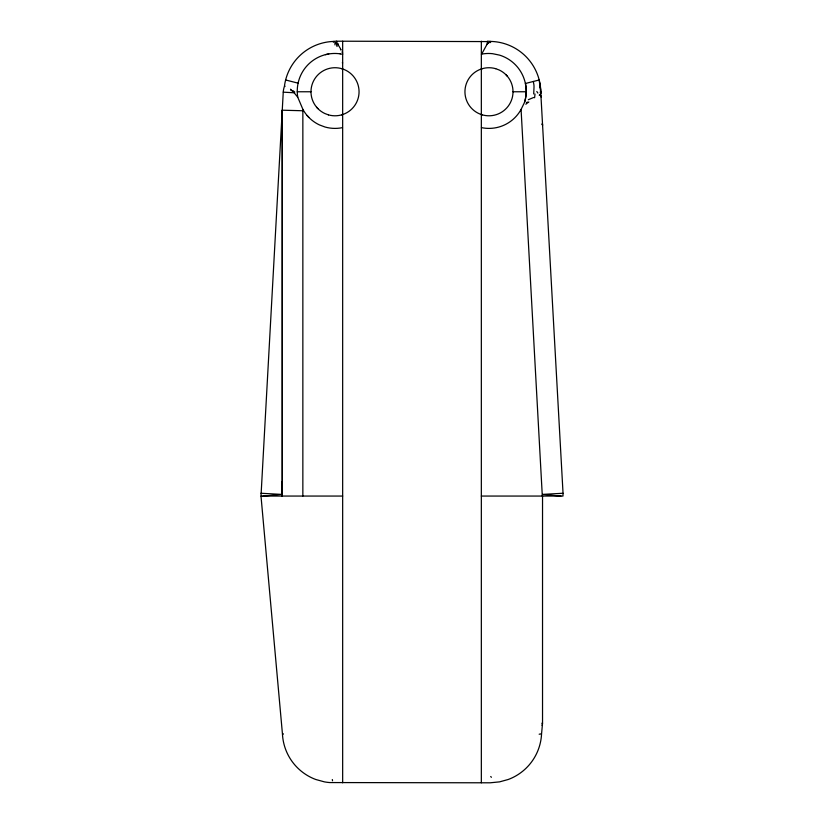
<?xml version="1.0" encoding="UTF-8"?>
<svg xmlns="http://www.w3.org/2000/svg" width="824" height="824" viewBox="0 0 824 824"><rect width="100%" height="100%" fill="white"/><g stroke="black" fill="none" stroke-linecap="round" stroke-linejoin="round"><path stroke-width="1.24" d="M282.251 110.179L282.251 496.058L282.251 110.2L302.851 110.756L302.851 496.058M487.386 41.581L336.614 41.2A20.652 20.652 0 0 0 333.452 41.447M261.641 496.182L261.012 496.244L282.447 733.988A51.242 51.242 0 0 0 315.747 779.483L324.409 781.863A51.201 51.201 0 0 0 329.899 782.563L490.177 782.8L499.591 781.863L508.253 779.483A51.222 51.222 0 0 0 541.553 733.988L542.532 723.379L542.532 495.646M481.422 54.178L481.597 54.116A37.616 37.616 -49.7 0 1 492.608 53.694L499.498 55.115A37.77 37.76 -52.5 0 1 525.393 83.502A38.038 38.028 -51.1 0 1 526.021 87.602A37.852 37.852 0 0 1 526.196 91.763L526.021 94.925A37.554 37.554 0 0 1 524.497 102.464L521.077 109.427L542.316 496.058M333.535 41.437A51.242 51.242 0 0 0 284.414 86.417A20.6 20.6 0 0 0 283.25 92.164L261.002 496.058L342.66 496.058M282.251 481.556L281.684 496.058M302.851 110.756L302.923 109.427L297.752 97.222A37.688 37.677 0 0 1 298.092 83.172A37.564 37.554 -15.8 0 1 340.23 53.848M533.705 93.957L533.993 87.725A24.112 22.351 76.3 0 0 533.942 85.006L533.355 81.463M481.659 54.096L486.84 44.661M540.369 94.173L539.215 95.151M488.148 43.363L490.301 41.416A51.242 51.242 0 0 1 540.534 87.55L540.688 89.342A51.181 51.181 0 0 1 540.801 92.957L539.195 79.98L525.403 83.502A37.811 37.811 -51.9 0 1 526.021 87.602A37.708 37.708 -47 0 1 526.196 91.763A37.605 37.595 0 0 1 524.497 102.454M528.349 99.704L533.581 97.52M342.66 114.546L341.641 114.866M481.34 68.969L482.359 68.66M325.428 54.662L328.745 53.972M342.485 127.638L342.382 127.658A36.637 36.637 0 0 1 324.975 126.999L319.434 124.918A36.637 36.637 0 0 1 303.304 110.117L302.923 109.427M263.093 496.058L281.53 494.4L260.961 493.257M540.091 92.206L540.596 91.855M540.781 92.762L563.039 493.257L542.47 494.4L560.907 496.058M541.667 124.156L542.522 124.125L542.532 125.681M297.258 91.763L310.988 91.763M513.012 91.763L526.196 91.763M481.34 496.058L562.977 496.058L563.039 493.257M541.811 723.266L542.532 723.266M283.271 92.164L294.333 92.782M541.821 725.048L542.449 725.099M340.137 53.859L342.66 54.312M481.443 127.617L481.618 127.658A36.637 36.637 0 0 0 521.077 109.427M285.619 79.98L298.103 83.162M341.61 68.65L342.66 68.969M482.39 114.876L481.371 114.557M290.748 90.063L292.479 91.062M337.397 44.115L337.727 44.403A14.708 9.867 -49 0 1 338.118 45.011M335.728 42.992L335.193 42.508M506.07 74.86L507.306 76.21M317.93 108.665L316.694 107.305M308.969 117.523L307.074 115.463M297.752 97.222L294.868 93.678A10.104 9.651 -54.8 0 1 294.219 92.855M338.211 44.929L340.394 48.554M342.66 53.189L342.001 51.891M340.631 49.028L341.084 49.996M540.276 87.684L539.699 82.956M540.699 90.043L540.596 89.208A13.338 13.287 80.8 0 0 540.369 87.931M540.771 91.062L540.791 91.639M487.386 44.146L487.386 41.21A20.6 20.6 0 0 1 490.373 41.416M481.34 41.2L481.34 782.8M342.66 41.2L342.66 782.8M336.614 41.2L336.614 43.61M536.795 91.536A20.034 5.747 33.9 0 1 537.887 93.06M539.916 95.059A21.445 5.099 -2 0 1 541.255 97.201M526.608 102.537A20.538 1.535 -23.4 0 1 527.679 102.094M525.846 104.236A13.256 7.982 -43.8 0 1 528.854 102.011M534.982 93.998A46.391 37.296 -81.6 0 1 534.591 97.778M486.757 44.599A11.237 7.54 35.4 0 1 487.221 44.022M487.633 43.651A9.981 2.317 -26.9 0 1 486.994 44.249M291.778 90.465A20.312 3.945 37.2 0 1 290.532 89.188M334.987 44.929A19.848 3.481 75.1 0 1 335.028 42.735M292.881 90.867A5.696 4.779 86.6 0 1 294.817 92.134M333.164 41.839A20.59 3.523 79.3 0 1 333.555 42.22M284.527 86.396A20.466 1.782 12.8 0 1 285.083 86.273M490.332 41.859A20.579 2.647 -85.4 0 1 490.599 42.591M338.005 43.579A5.356 1.112 21.5 0 1 337.274 43.178M336.964 43.363A6.53 4.11 -19.5 0 1 337.644 43.991M541.327 92.885A14.379 3.399 45.6 0 1 540.894 92.885M292.489 90.836A12.103 7.076 59.8 0 1 292.808 91.031M488.539 43.198A12.123 2.338 -31 0 1 488.426 43.342M282.694 734.596A20.579 3.214 -11.5 0 1 283.425 733.834M332.546 780.771A20.198 4.357 -79.7 0 1 332.319 779.525M491.403 777.31A20.363 5.006 62.4 0 1 490.713 776.507M540.832 733.875A20.579 2.616 6.5 0 1 539.164 734.205M337.057 46.535A22.413 4.841 57.5 0 1 336.48 44.465M340.456 49.265A23.69 4.13 71.5 0 1 340.683 49.739M342.3 62.82A30.643 30.643 0 0 1 342.66 62.912M495.688 68.68L495.574 68.65A24.03 24.03 0 0 0 465.385 96.346A24.03 24.03 0 0 0 503.742 110.725A24.03 24.03 0 0 0 499.2 70.009L495.688 68.68M328.426 114.876L324.8 113.506A24.03 24.03 0 0 1 320.248 72.8A24.03 24.03 0 0 1 358.615 87.179A24.03 24.03 0 0 1 328.426 114.876"/></g></svg>
